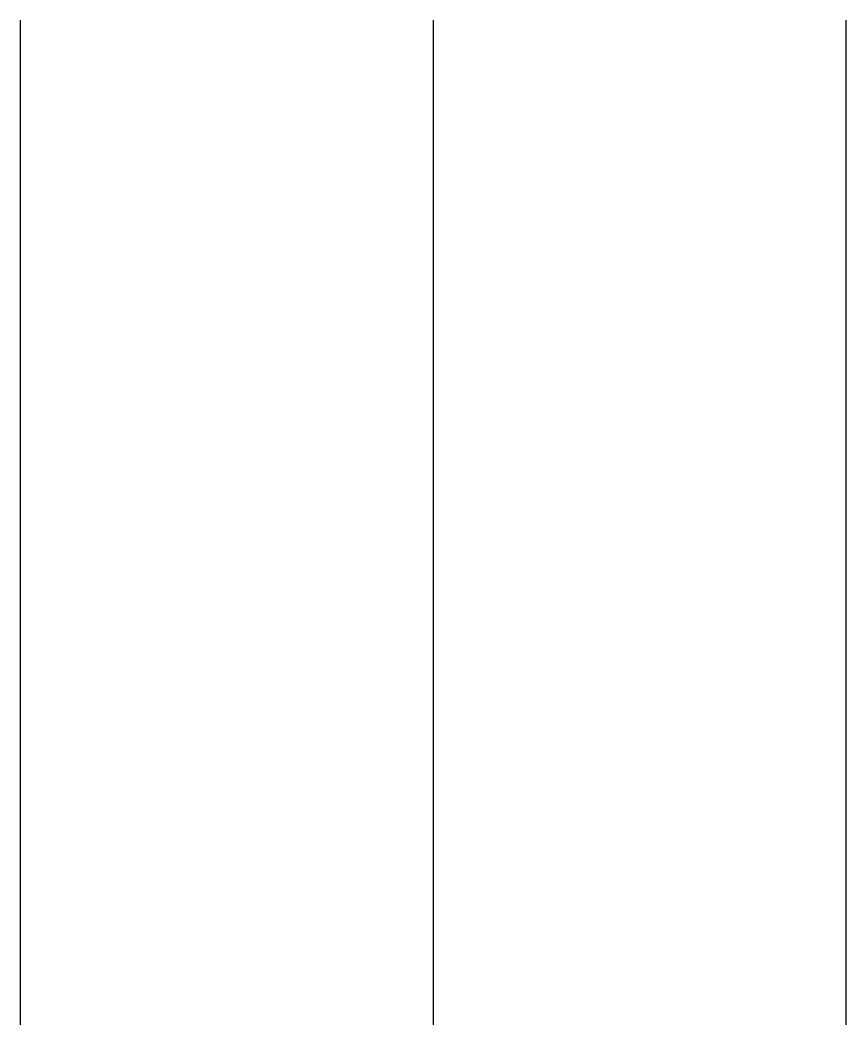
# Model space of a CAD drawing. Extents: x -7.2 to 7.2, y -8.8 to 8.8.
import ezdxf

# ---------------------------------------------------------------- set-up
doc = ezdxf.new("R2010")
doc.units = 0
doc.header["$MEASUREMENT"] = 0
doc.layers.add('FIACAOELETRICA', color=1, linetype='CONTINUOUS')

msp = doc.modelspace()

# ---------------------------------------------------------------- linework, layer by layer
at = {"layer": 'FIACAOELETRICA'}
for p, q in [((-7.203, 8.767), (-7.203, -8.767)), ((0, 8.767), (0, -8.767)), ((7.203, 8.767), (7.203, -8.767))]:
    msp.add_line(p, q, dxfattribs=at)

doc.saveas('drawing.dxf')
